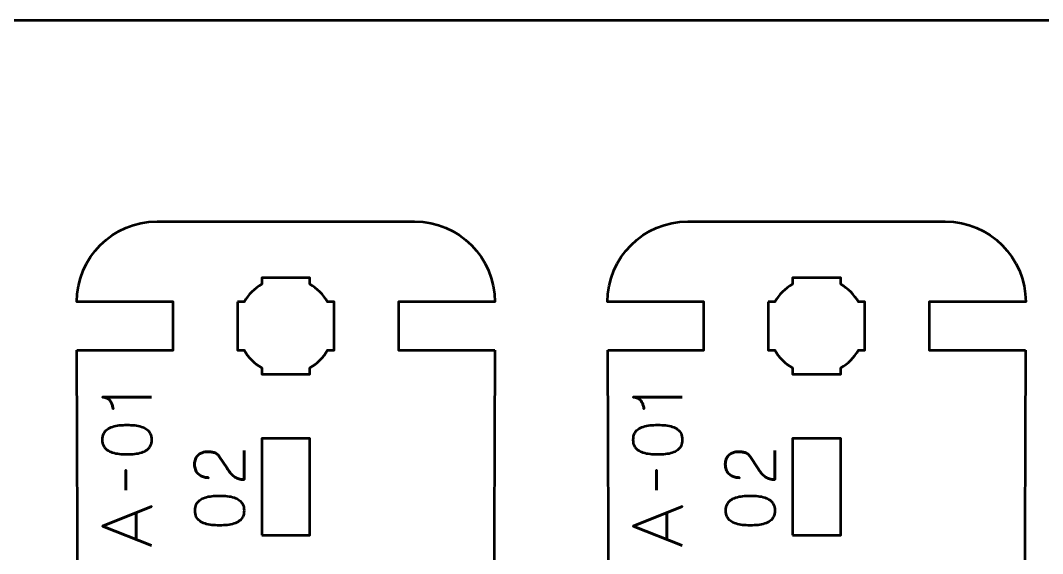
# Model space of a CAD drawing. Header units: centimetres. Extents: x -21 to 0, y -29.7 to 0.
# Drawn here: x -10.5 to -4.14, y -3.31 to 0 of the extents above; entities that cross this region are included whole.
import ezdxf

# ---------------------------------------------------------------- set-up
doc = ezdxf.new("R2010")
doc.units = ezdxf.units.CM
doc.header["$MEASUREMENT"] = 0
doc.layers.add('Layer 1', color=7, linetype='Continuous')

msp = doc.modelspace()

# ---------------------------------------------------------------- linework, layer by layer
at = {"layer": 'Layer 1', "color": 1, "lineweight": 53}
msp.add_open_spline([(-21.00003, -29.19995), (-21.00003, -29.19995), (-21.00003, -3.49992), (-21.00003, -3.49992), (-21.00003, -3.49992), (-21.00003, -3.41709), (-20.93286, -3.34992), (-20.85003, -3.34992), (-20.85003, -3.34992), (-20.7672, -3.34992), (-20.70003, -3.28275), (-20.70003, -3.19992), (-20.70003, -3.19992), (-20.70003, -3.11709), (-20.7672, -3.04992), (-20.85003, -3.04992), (-20.85003, -3.04992), (-20.93286, -3.04992), (-21.00003, -2.98275), (-21.00003, -2.89992), (-21.00003, -2.89992), (-21.00003, -2.81709), (-20.93286, -2.74992), (-20.85003, -2.74992), (-20.85003, -2.74992), (-20.7672, -2.74992), (-20.70003, -2.68275), (-20.70003, -2.59992), (-20.70003, -2.59992), (-20.70003, -2.51709), (-20.7672, -2.44992), (-20.85003, -2.44992), (-20.85003, -2.44992), (-20.93286, -2.44992), (-21.00003, -2.38275), (-21.00003, -2.29992), (-21.00003, -2.29992), (-21.00003, -2.21709), (-20.93286, -2.14992), (-20.85003, -2.14992), (-20.85003, -2.14992), (-20.7672, -2.14992), (-20.70003, -2.08275), (-20.70003, -1.99992), (-20.70003, -1.99992), (-20.70003, -1.91709), (-20.7672, -1.84992), (-20.85003, -1.84992), (-20.85003, -1.84992), (-20.93286, -1.84992), (-21.00003, -1.78275), (-21.00003, -1.69992), (-21.00003, -1.69992), (-21.00003, -1.61709), (-20.93286, -1.54992), (-20.85003, -1.54992), (-20.85003, -1.54992), (-20.7672, -1.54992), (-20.70003, -1.48275), (-20.70003, -1.39992), (-20.70003, -1.39992), (-20.70003, -1.31709), (-20.7672, -1.24992), (-20.85003, -1.24992), (-20.85003, -1.24992), (-20.93286, -1.24992), (-21.00003, -1.18275), (-21.00003, -1.09992), (-21.00003, -1.09992), (-21.00003, -1.09992), (-21.00003, -0.49992), (-21.00003, -0.49992), (-21.00003, -0.49992), (-21.00003, -0.22295), (-20.77694, 0.00004), (-20.49994, 0.00004), (-20.49994, 0.00004), (-20.49994, 0.00004), (-0.50008, 0.00004), (-0.50008, 0.00004), (-0.50008, 0.00004), (-0.22294, 0.00004), (0.00002, -0.22295), (0.00002, -0.49992), (0.00002, -0.49992), (0.00002, -0.49992), (0.00002, -29.19995), (0.00002, -29.19995), (0.00002, -29.19995), (0.00002, -29.47695), (-0.22294, -29.70004), (-0.50008, -29.70004), (-0.50008, -29.70004), (-0.50008, -29.70004), (-20.49994, -29.70004), (-20.49994, -29.70004), (-20.49994, -29.70004), (-20.77694, -29.70004), (-21.00003, -29.47695), (-21.00003, -29.19995)], degree=3, knots=[0, 0, 0, 0, 0.04, 0.04, 0.04, 0.04, 0.08, 0.08, 0.08, 0.08, 0.12, 0.12, 0.12, 0.12, 0.16, 0.16, 0.16, 0.16, 0.2, 0.2, 0.2, 0.2, 0.24, 0.24, 0.24, 0.24, 0.28, 0.28, 0.28, 0.28, 0.32, 0.32, 0.32, 0.32, 0.36, 0.36, 0.36, 0.36, 0.4, 0.4, 0.4, 0.4, 0.44, 0.44, 0.44, 0.44, 0.48, 0.48, 0.48, 0.48, 0.52, 0.52, 0.52, 0.52, 0.56, 0.56, 0.56, 0.56, 0.6, 0.6, 0.6, 0.6, 0.64, 0.64, 0.64, 0.64, 0.68, 0.68, 0.68, 0.68, 0.72, 0.72, 0.72, 0.72, 0.76, 0.76, 0.76, 0.76, 0.8, 0.8, 0.8, 0.8, 0.84, 0.84, 0.84, 0.84, 0.88, 0.88, 0.88, 0.88, 0.92, 0.92, 0.92, 0.92, 0.96, 0.96, 0.96, 0.96, 1, 1, 1, 1], dxfattribs=at)
at = {"layer": 'Layer 1', "lineweight": 53}
for points, knots in [([(-10.14883, -2.05), (-10.14883, -2.05), (-9.55, -2.05), (-9.55, -2.05), (-9.55, -2.05), (-9.55, -2.05), (-9.55, -1.75), (-9.55, -1.75), (-9.55, -1.75), (-9.55, -1.75), (-10.15, -1.75), (-10.15, -1.75), (-10.15, -1.75), (-10.15, -1.47391), (-9.92609, -1.25), (-9.65, -1.25), (-9.65, -1.25), (-9.65, -1.25), (-8.05, -1.25), (-8.05, -1.25), (-8.05, -1.25), (-7.77391, -1.25), (-7.55, -1.47391), (-7.55, -1.75), (-7.55, -1.75), (-7.55, -1.75), (-8.15, -1.75), (-8.15, -1.75), (-8.15, -1.75), (-8.15, -1.75), (-8.15, -2.05), (-8.15, -2.05), (-8.15, -2.05), (-8.15, -2.05), (-7.55094, -2.05), (-7.55094, -2.05)], [0, 0, 0, 0, 0.1111111, 0.1111111, 0.1111111, 0.1111111, 0.2222222, 0.2222222, 0.2222222, 0.2222222, 0.3333333, 0.3333333, 0.3333333, 0.3333333, 0.4444444, 0.4444444, 0.4444444, 0.4444444, 0.5555556, 0.5555556, 0.5555556, 0.5555556, 0.6666667, 0.6666667, 0.6666667, 0.6666667, 0.7777778, 0.7777778, 0.7777778, 0.7777778, 0.8888889, 0.8888889, 0.8888889, 0.8888889, 1, 1, 1, 1]), ([(-6.84883, -2.05), (-6.84883, -2.05), (-6.25, -2.05), (-6.25, -2.05), (-6.25, -2.05), (-6.25, -2.05), (-6.25, -1.75), (-6.25, -1.75), (-6.25, -1.75), (-6.25, -1.75), (-6.85, -1.75), (-6.85, -1.75), (-6.85, -1.75), (-6.85, -1.47391), (-6.62609, -1.25), (-6.35, -1.25), (-6.35, -1.25), (-6.35, -1.25), (-4.75, -1.25), (-4.75, -1.25), (-4.75, -1.25), (-4.47391, -1.25), (-4.25, -1.47391), (-4.25, -1.75), (-4.25, -1.75), (-4.25, -1.75), (-4.85, -1.75), (-4.85, -1.75), (-4.85, -1.75), (-4.85, -1.75), (-4.85, -2.05), (-4.85, -2.05), (-4.85, -2.05), (-4.85, -2.05), (-4.25094, -2.05), (-4.25094, -2.05)], [0, 0, 0, 0, 0.1111111, 0.1111111, 0.1111111, 0.1111111, 0.2222222, 0.2222222, 0.2222222, 0.2222222, 0.3333333, 0.3333333, 0.3333333, 0.3333333, 0.4444444, 0.4444444, 0.4444444, 0.4444444, 0.5555556, 0.5555556, 0.5555556, 0.5555556, 0.6666667, 0.6666667, 0.6666667, 0.6666667, 0.7777778, 0.7777778, 0.7777778, 0.7777778, 0.8888889, 0.8888889, 0.8888889, 0.8888889, 1, 1, 1, 1]), ([(-9.15, -1.75), (-9.15, -1.75), (-9.10985, -1.75), (-9.10985, -1.75), (-9.10985, -1.75), (-9.0835, -1.70447), (-9.04553, -1.6665), (-9, -1.64015), (-9, -1.64015), (-9, -1.64015), (-9, -1.6), (-9, -1.6), (-9, -1.6), (-9, -1.6), (-8.85, -1.6), (-8.85, -1.6), (-8.85, -1.6), (-8.85, -1.6), (-8.7, -1.6), (-8.7, -1.6), (-8.7, -1.6), (-8.7, -1.6), (-8.7, -1.64015), (-8.7, -1.64015), (-8.7, -1.64015), (-8.65447, -1.6665), (-8.6165, -1.70447), (-8.59015, -1.75), (-8.59015, -1.75), (-8.59015, -1.75), (-8.55, -1.75), (-8.55, -1.75), (-8.55, -1.75), (-8.55, -1.75), (-8.55, -1.9), (-8.55, -1.9), (-8.55, -1.9), (-8.55, -1.9), (-8.55, -2.05), (-8.55, -2.05), (-8.55, -2.05), (-8.55, -2.05), (-8.59015, -2.05), (-8.59015, -2.05), (-8.59015, -2.05), (-8.6165, -2.09553), (-8.65447, -2.1335), (-8.7, -2.15985), (-8.7, -2.15985), (-8.7, -2.15985), (-8.7, -2.2), (-8.7, -2.2), (-8.7, -2.2), (-8.7, -2.2), (-8.85, -2.2), (-8.85, -2.2), (-8.85, -2.2), (-8.85, -2.2), (-9, -2.2), (-9, -2.2), (-9, -2.2), (-9, -2.2), (-9, -2.15985), (-9, -2.15985), (-9, -2.15985), (-9.04553, -2.1335), (-9.0835, -2.09553), (-9.10985, -2.05), (-9.10985, -2.05), (-9.10985, -2.05), (-9.15, -2.05), (-9.15, -2.05), (-9.15, -2.05), (-9.15, -2.05), (-9.15, -1.9), (-9.15, -1.9), (-9.15, -1.9), (-9.15, -1.9), (-9.15, -1.75), (-9.15, -1.75)], [0, 0, 0, 0, 0.05, 0.05, 0.05, 0.05, 0.1, 0.1, 0.1, 0.1, 0.15, 0.15, 0.15, 0.15, 0.2, 0.2, 0.2, 0.2, 0.25, 0.25, 0.25, 0.25, 0.3, 0.3, 0.3, 0.3, 0.35, 0.35, 0.35, 0.35, 0.4, 0.4, 0.4, 0.4, 0.45, 0.45, 0.45, 0.45, 0.5, 0.5, 0.5, 0.5, 0.55, 0.55, 0.55, 0.55, 0.6, 0.6, 0.6, 0.6, 0.65, 0.65, 0.65, 0.65, 0.7, 0.7, 0.7, 0.7, 0.75, 0.75, 0.75, 0.75, 0.8, 0.8, 0.8, 0.8, 0.85, 0.85, 0.85, 0.85, 0.9, 0.9, 0.9, 0.9, 0.95, 0.95, 0.95, 0.95, 1, 1, 1, 1]), ([(-5.85, -1.75), (-5.85, -1.75), (-5.80985, -1.75), (-5.80985, -1.75), (-5.80985, -1.75), (-5.7835, -1.70447), (-5.74553, -1.6665), (-5.7, -1.64015), (-5.7, -1.64015), (-5.7, -1.64015), (-5.7, -1.6), (-5.7, -1.6), (-5.7, -1.6), (-5.7, -1.6), (-5.55, -1.6), (-5.55, -1.6), (-5.55, -1.6), (-5.55, -1.6), (-5.4, -1.6), (-5.4, -1.6), (-5.4, -1.6), (-5.4, -1.6), (-5.4, -1.64015), (-5.4, -1.64015), (-5.4, -1.64015), (-5.35447, -1.6665), (-5.3165, -1.70447), (-5.29015, -1.75), (-5.29015, -1.75), (-5.29015, -1.75), (-5.25, -1.75), (-5.25, -1.75), (-5.25, -1.75), (-5.25, -1.75), (-5.25, -1.9), (-5.25, -1.9), (-5.25, -1.9), (-5.25, -1.9), (-5.25, -2.05), (-5.25, -2.05), (-5.25, -2.05), (-5.25, -2.05), (-5.29015, -2.05), (-5.29015, -2.05), (-5.29015, -2.05), (-5.3165, -2.09553), (-5.35447, -2.1335), (-5.4, -2.15985), (-5.4, -2.15985), (-5.4, -2.15985), (-5.4, -2.2), (-5.4, -2.2), (-5.4, -2.2), (-5.4, -2.2), (-5.55, -2.2), (-5.55, -2.2), (-5.55, -2.2), (-5.55, -2.2), (-5.7, -2.2), (-5.7, -2.2), (-5.7, -2.2), (-5.7, -2.2), (-5.7, -2.15985), (-5.7, -2.15985), (-5.7, -2.15985), (-5.74553, -2.1335), (-5.7835, -2.09553), (-5.80985, -2.05), (-5.80985, -2.05), (-5.80985, -2.05), (-5.85, -2.05), (-5.85, -2.05), (-5.85, -2.05), (-5.85, -2.05), (-5.85, -1.9), (-5.85, -1.9), (-5.85, -1.9), (-5.85, -1.9), (-5.85, -1.75), (-5.85, -1.75)], [0, 0, 0, 0, 0.05, 0.05, 0.05, 0.05, 0.1, 0.1, 0.1, 0.1, 0.15, 0.15, 0.15, 0.15, 0.2, 0.2, 0.2, 0.2, 0.25, 0.25, 0.25, 0.25, 0.3, 0.3, 0.3, 0.3, 0.35, 0.35, 0.35, 0.35, 0.4, 0.4, 0.4, 0.4, 0.45, 0.45, 0.45, 0.45, 0.5, 0.5, 0.5, 0.5, 0.55, 0.55, 0.55, 0.55, 0.6, 0.6, 0.6, 0.6, 0.65, 0.65, 0.65, 0.65, 0.7, 0.7, 0.7, 0.7, 0.75, 0.75, 0.75, 0.75, 0.8, 0.8, 0.8, 0.8, 0.85, 0.85, 0.85, 0.85, 0.9, 0.9, 0.9, 0.9, 0.95, 0.95, 0.95, 0.95, 1, 1, 1, 1]), ([(-9, -3.2), (-9, -3.2), (-9, -2.6), (-9, -2.6), (-9, -2.6), (-9, -2.6), (-8.7, -2.6), (-8.7, -2.6), (-8.7, -2.6), (-8.7, -2.6), (-8.7, -3.2), (-8.7, -3.2), (-8.7, -3.2), (-8.7, -3.2), (-9, -3.2), (-9, -3.2)], [0, 0, 0, 0, 0.25, 0.25, 0.25, 0.25, 0.5, 0.5, 0.5, 0.5, 0.75, 0.75, 0.75, 0.75, 1, 1, 1, 1]), ([(-5.7, -3.2), (-5.7, -3.2), (-5.7, -2.6), (-5.7, -2.6), (-5.7, -2.6), (-5.7, -2.6), (-5.4, -2.6), (-5.4, -2.6), (-5.4, -2.6), (-5.4, -2.6), (-5.4, -3.2), (-5.4, -3.2), (-5.4, -3.2), (-5.4, -3.2), (-5.7, -3.2), (-5.7, -3.2)], [0, 0, 0, 0, 0.25, 0.25, 0.25, 0.25, 0.5, 0.5, 0.5, 0.5, 0.75, 0.75, 0.75, 0.75, 1, 1, 1, 1])]:
    msp.add_open_spline(points, degree=3, knots=knots, dxfattribs=at)
at = {"layer": 'Layer 1', "color": 3, "lineweight": 53}
for points in [[(-10.14219, -3.75), (-10.14219, -3.75), (-10.14883, -2.05), (-10.14883, -2.05)], [(-7.55094, -2.05), (-7.55094, -2.05), (-7.55625, -3.75), (-7.55625, -3.75)], [(-6.84219, -3.75), (-6.84219, -3.75), (-6.84883, -2.05), (-6.84883, -2.05)], [(-4.25094, -2.05), (-4.25094, -2.05), (-4.25625, -3.75), (-4.25625, -3.75)]]:
    msp.add_open_spline(points, degree=3, dxfattribs=at)
at = {"layer": 'Layer 1', "color": 5, "lineweight": 53}
for points, knots in [([(-9.68505, -2.34231), (-9.68505, -2.34231), (-9.99027, -2.34231), (-9.99027, -2.34231), (-9.99027, -2.34231), (-9.9799, -2.34238), (-9.97101, -2.34422), (-9.9636, -2.34775), (-9.9636, -2.34775), (-9.95612, -2.3512), (-9.94998, -2.35579), (-9.94505, -2.36143), (-9.94505, -2.36143), (-9.94011, -2.36708), (-9.93616, -2.37315), (-9.93319, -2.37964), (-9.93319, -2.37964), (-9.9303, -2.38613), (-9.92811, -2.39241), (-9.92677, -2.39848), (-9.92677, -2.39848), (-9.92536, -2.40461), (-9.92451, -2.40984), (-9.92423, -2.41428), (-9.92423, -2.41428), (-9.92451, -2.40984), (-9.92536, -2.40461), (-9.92677, -2.39848), (-9.92677, -2.39848), (-9.92811, -2.39241), (-9.9303, -2.38613), (-9.93319, -2.37964), (-9.93319, -2.37964), (-9.93616, -2.37315), (-9.94011, -2.36708), (-9.94505, -2.36143), (-9.94505, -2.36143), (-9.94998, -2.35579), (-9.95612, -2.3512), (-9.9636, -2.34775), (-9.9636, -2.34775), (-9.97101, -2.34422), (-9.9799, -2.34238), (-9.99027, -2.34231), (-9.99027, -2.34231), (-9.99027, -2.34231), (-9.68505, -2.34231), (-9.68505, -2.34231)], [0, 0, 0, 0, 0.0833333, 0.0833333, 0.0833333, 0.0833333, 0.1666667, 0.1666667, 0.1666667, 0.1666667, 0.25, 0.25, 0.25, 0.25, 0.3333333, 0.3333333, 0.3333333, 0.3333333, 0.4166667, 0.4166667, 0.4166667, 0.4166667, 0.5, 0.5, 0.5, 0.5, 0.5833333, 0.5833333, 0.5833333, 0.5833333, 0.6666667, 0.6666667, 0.6666667, 0.6666667, 0.75, 0.75, 0.75, 0.75, 0.8333333, 0.8333333, 0.8333333, 0.8333333, 0.9166667, 0.9166667, 0.9166667, 0.9166667, 1, 1, 1, 1]), ([(-6.38505, -2.34231), (-6.38505, -2.34231), (-6.69027, -2.34231), (-6.69027, -2.34231), (-6.69027, -2.34231), (-6.6799, -2.34238), (-6.67101, -2.34422), (-6.6636, -2.34775), (-6.6636, -2.34775), (-6.65612, -2.3512), (-6.64998, -2.35579), (-6.64505, -2.36143), (-6.64505, -2.36143), (-6.64011, -2.36708), (-6.63616, -2.37315), (-6.63319, -2.37964), (-6.63319, -2.37964), (-6.6303, -2.38613), (-6.62811, -2.39241), (-6.62677, -2.39848), (-6.62677, -2.39848), (-6.62536, -2.40461), (-6.62451, -2.40984), (-6.62423, -2.41428), (-6.62423, -2.41428), (-6.62451, -2.40984), (-6.62536, -2.40461), (-6.62677, -2.39848), (-6.62677, -2.39848), (-6.62811, -2.39241), (-6.6303, -2.38613), (-6.63319, -2.37964), (-6.63319, -2.37964), (-6.63616, -2.37315), (-6.64011, -2.36708), (-6.64505, -2.36143), (-6.64505, -2.36143), (-6.64998, -2.35579), (-6.65612, -2.3512), (-6.6636, -2.34775), (-6.6636, -2.34775), (-6.67101, -2.34422), (-6.6799, -2.34238), (-6.69027, -2.34231), (-6.69027, -2.34231), (-6.69027, -2.34231), (-6.38505, -2.34231), (-6.38505, -2.34231)], [0, 0, 0, 0, 0.0833333, 0.0833333, 0.0833333, 0.0833333, 0.1666667, 0.1666667, 0.1666667, 0.1666667, 0.25, 0.25, 0.25, 0.25, 0.3333333, 0.3333333, 0.3333333, 0.3333333, 0.4166667, 0.4166667, 0.4166667, 0.4166667, 0.5, 0.5, 0.5, 0.5, 0.5833333, 0.5833333, 0.5833333, 0.5833333, 0.6666667, 0.6666667, 0.6666667, 0.6666667, 0.75, 0.75, 0.75, 0.75, 0.8333333, 0.8333333, 0.8333333, 0.8333333, 0.9166667, 0.9166667, 0.9166667, 0.9166667, 1, 1, 1, 1]), ([(-9.68505, -2.60689), (-9.68512, -2.59208), (-9.68773, -2.57931), (-9.69281, -2.56865), (-9.69281, -2.56865), (-9.69789, -2.55807), (-9.70516, -2.54925), (-9.7144, -2.5422), (-9.7144, -2.5422), (-9.72371, -2.53521), (-9.73472, -2.52971), (-9.74742, -2.52562), (-9.74742, -2.52562), (-9.76012, -2.52159), (-9.77402, -2.5187), (-9.78926, -2.51708), (-9.78926, -2.51708), (-9.8045, -2.51538), (-9.82052, -2.51454), (-9.83745, -2.51461), (-9.83745, -2.51461), (-9.85431, -2.51454), (-9.87033, -2.51538), (-9.8855, -2.51708), (-9.8855, -2.51708), (-9.90067, -2.5187), (-9.91464, -2.52159), (-9.92734, -2.52562), (-9.92734, -2.52562), (-9.93997, -2.52971), (-9.95097, -2.53521), (-9.96036, -2.5422), (-9.96036, -2.5422), (-9.96967, -2.54925), (-9.97694, -2.55807), (-9.98202, -2.56865), (-9.98202, -2.56865), (-9.98717, -2.57931), (-9.98978, -2.59208), (-9.98985, -2.60689), (-9.98985, -2.60689), (-9.98978, -2.62171), (-9.98717, -2.63448), (-9.98202, -2.64514), (-9.98202, -2.64514), (-9.97694, -2.65572), (-9.96967, -2.66454), (-9.96036, -2.67159), (-9.96036, -2.67159), (-9.95097, -2.67858), (-9.93997, -2.68408), (-9.92734, -2.68817), (-9.92734, -2.68817), (-9.91464, -2.6922), (-9.90067, -2.69509), (-9.8855, -2.69671), (-9.8855, -2.69671), (-9.87033, -2.6984), (-9.85431, -2.69925), (-9.83745, -2.69918), (-9.83745, -2.69918), (-9.82052, -2.69925), (-9.8045, -2.6984), (-9.78926, -2.69671), (-9.78926, -2.69671), (-9.77402, -2.69509), (-9.76012, -2.6922), (-9.74742, -2.68817), (-9.74742, -2.68817), (-9.73472, -2.68408), (-9.72371, -2.67858), (-9.7144, -2.67159), (-9.7144, -2.67159), (-9.70516, -2.66454), (-9.69789, -2.65572), (-9.69281, -2.64514), (-9.69281, -2.64514), (-9.68773, -2.63448), (-9.68512, -2.62171), (-9.68505, -2.60689)], [0, 0, 0, 0, 0.05, 0.05, 0.05, 0.05, 0.1, 0.1, 0.1, 0.1, 0.15, 0.15, 0.15, 0.15, 0.2, 0.2, 0.2, 0.2, 0.25, 0.25, 0.25, 0.25, 0.3, 0.3, 0.3, 0.3, 0.35, 0.35, 0.35, 0.35, 0.4, 0.4, 0.4, 0.4, 0.45, 0.45, 0.45, 0.45, 0.5, 0.5, 0.5, 0.5, 0.55, 0.55, 0.55, 0.55, 0.6, 0.6, 0.6, 0.6, 0.65, 0.65, 0.65, 0.65, 0.7, 0.7, 0.7, 0.7, 0.75, 0.75, 0.75, 0.75, 0.8, 0.8, 0.8, 0.8, 0.85, 0.85, 0.85, 0.85, 0.9, 0.9, 0.9, 0.9, 0.95, 0.95, 0.95, 0.95, 1, 1, 1, 1]), ([(-9.68505, -2.60689), (-9.68512, -2.59208), (-9.68773, -2.57931), (-9.69281, -2.56865), (-9.69281, -2.56865), (-9.69789, -2.55807), (-9.70516, -2.54925), (-9.7144, -2.5422), (-9.7144, -2.5422), (-9.72371, -2.53521), (-9.73472, -2.52971), (-9.74742, -2.52562), (-9.74742, -2.52562), (-9.76012, -2.52159), (-9.77402, -2.5187), (-9.78926, -2.51708), (-9.78926, -2.51708), (-9.8045, -2.51538), (-9.82052, -2.51454), (-9.83745, -2.51461), (-9.83745, -2.51461), (-9.85431, -2.51454), (-9.87033, -2.51538), (-9.8855, -2.51708), (-9.8855, -2.51708), (-9.90067, -2.5187), (-9.91464, -2.52159), (-9.92734, -2.52562), (-9.92734, -2.52562), (-9.93997, -2.52971), (-9.95097, -2.53521), (-9.96036, -2.5422), (-9.96036, -2.5422), (-9.96967, -2.54925), (-9.97694, -2.55807), (-9.98202, -2.56865), (-9.98202, -2.56865), (-9.98717, -2.57931), (-9.98978, -2.59208), (-9.98985, -2.60689), (-9.98985, -2.60689), (-9.98978, -2.62171), (-9.98717, -2.63448), (-9.98202, -2.64514), (-9.98202, -2.64514), (-9.97694, -2.65572), (-9.96967, -2.66454), (-9.96036, -2.67159), (-9.96036, -2.67159), (-9.95097, -2.67858), (-9.93997, -2.68408), (-9.92734, -2.68817), (-9.92734, -2.68817), (-9.91464, -2.6922), (-9.90067, -2.69509), (-9.8855, -2.69671), (-9.8855, -2.69671), (-9.87033, -2.6984), (-9.85431, -2.69925), (-9.83745, -2.69918), (-9.83745, -2.69918), (-9.82052, -2.69925), (-9.8045, -2.6984), (-9.78926, -2.69671), (-9.78926, -2.69671), (-9.77402, -2.69509), (-9.76012, -2.6922), (-9.74742, -2.68817), (-9.74742, -2.68817), (-9.73472, -2.68408), (-9.72371, -2.67858), (-9.7144, -2.67159), (-9.7144, -2.67159), (-9.70516, -2.66454), (-9.69789, -2.65572), (-9.69281, -2.64514), (-9.69281, -2.64514), (-9.68773, -2.63448), (-9.68512, -2.62171), (-9.68505, -2.60689)], [0, 0, 0, 0, 0.05, 0.05, 0.05, 0.05, 0.1, 0.1, 0.1, 0.1, 0.15, 0.15, 0.15, 0.15, 0.2, 0.2, 0.2, 0.2, 0.25, 0.25, 0.25, 0.25, 0.3, 0.3, 0.3, 0.3, 0.35, 0.35, 0.35, 0.35, 0.4, 0.4, 0.4, 0.4, 0.45, 0.45, 0.45, 0.45, 0.5, 0.5, 0.5, 0.5, 0.55, 0.55, 0.55, 0.55, 0.6, 0.6, 0.6, 0.6, 0.65, 0.65, 0.65, 0.65, 0.7, 0.7, 0.7, 0.7, 0.75, 0.75, 0.75, 0.75, 0.8, 0.8, 0.8, 0.8, 0.85, 0.85, 0.85, 0.85, 0.9, 0.9, 0.9, 0.9, 0.95, 0.95, 0.95, 0.95, 1, 1, 1, 1]), ([(-6.38505, -2.60689), (-6.38512, -2.59208), (-6.38773, -2.57931), (-6.39281, -2.56865), (-6.39281, -2.56865), (-6.39789, -2.55807), (-6.40516, -2.54925), (-6.4144, -2.5422), (-6.4144, -2.5422), (-6.42371, -2.53521), (-6.43472, -2.52971), (-6.44742, -2.52562), (-6.44742, -2.52562), (-6.46012, -2.52159), (-6.47402, -2.5187), (-6.48926, -2.51708), (-6.48926, -2.51708), (-6.5045, -2.51538), (-6.52052, -2.51454), (-6.53745, -2.51461), (-6.53745, -2.51461), (-6.55431, -2.51454), (-6.57033, -2.51538), (-6.5855, -2.51708), (-6.5855, -2.51708), (-6.60067, -2.5187), (-6.61464, -2.52159), (-6.62734, -2.52562), (-6.62734, -2.52562), (-6.63997, -2.52971), (-6.65097, -2.53521), (-6.66036, -2.5422), (-6.66036, -2.5422), (-6.66967, -2.54925), (-6.67694, -2.55807), (-6.68202, -2.56865), (-6.68202, -2.56865), (-6.68717, -2.57931), (-6.68978, -2.59208), (-6.68985, -2.60689), (-6.68985, -2.60689), (-6.68978, -2.62171), (-6.68717, -2.63448), (-6.68202, -2.64514), (-6.68202, -2.64514), (-6.67694, -2.65572), (-6.66967, -2.66454), (-6.66036, -2.67159), (-6.66036, -2.67159), (-6.65097, -2.67858), (-6.63997, -2.68408), (-6.62734, -2.68817), (-6.62734, -2.68817), (-6.61464, -2.6922), (-6.60067, -2.69509), (-6.5855, -2.69671), (-6.5855, -2.69671), (-6.57033, -2.6984), (-6.55431, -2.69925), (-6.53745, -2.69918), (-6.53745, -2.69918), (-6.52052, -2.69925), (-6.5045, -2.6984), (-6.48926, -2.69671), (-6.48926, -2.69671), (-6.47402, -2.69509), (-6.46012, -2.6922), (-6.44742, -2.68817), (-6.44742, -2.68817), (-6.43472, -2.68408), (-6.42371, -2.67858), (-6.4144, -2.67159), (-6.4144, -2.67159), (-6.40516, -2.66454), (-6.39789, -2.65572), (-6.39281, -2.64514), (-6.39281, -2.64514), (-6.38773, -2.63448), (-6.38512, -2.62171), (-6.38505, -2.60689)], [0, 0, 0, 0, 0.05, 0.05, 0.05, 0.05, 0.1, 0.1, 0.1, 0.1, 0.15, 0.15, 0.15, 0.15, 0.2, 0.2, 0.2, 0.2, 0.25, 0.25, 0.25, 0.25, 0.3, 0.3, 0.3, 0.3, 0.35, 0.35, 0.35, 0.35, 0.4, 0.4, 0.4, 0.4, 0.45, 0.45, 0.45, 0.45, 0.5, 0.5, 0.5, 0.5, 0.55, 0.55, 0.55, 0.55, 0.6, 0.6, 0.6, 0.6, 0.65, 0.65, 0.65, 0.65, 0.7, 0.7, 0.7, 0.7, 0.75, 0.75, 0.75, 0.75, 0.8, 0.8, 0.8, 0.8, 0.85, 0.85, 0.85, 0.85, 0.9, 0.9, 0.9, 0.9, 0.95, 0.95, 0.95, 0.95, 1, 1, 1, 1]), ([(-6.38505, -2.60689), (-6.38512, -2.59208), (-6.38773, -2.57931), (-6.39281, -2.56865), (-6.39281, -2.56865), (-6.39789, -2.55807), (-6.40516, -2.54925), (-6.4144, -2.5422), (-6.4144, -2.5422), (-6.42371, -2.53521), (-6.43472, -2.52971), (-6.44742, -2.52562), (-6.44742, -2.52562), (-6.46012, -2.52159), (-6.47402, -2.5187), (-6.48926, -2.51708), (-6.48926, -2.51708), (-6.5045, -2.51538), (-6.52052, -2.51454), (-6.53745, -2.51461), (-6.53745, -2.51461), (-6.55431, -2.51454), (-6.57033, -2.51538), (-6.5855, -2.51708), (-6.5855, -2.51708), (-6.60067, -2.5187), (-6.61464, -2.52159), (-6.62734, -2.52562), (-6.62734, -2.52562), (-6.63997, -2.52971), (-6.65097, -2.53521), (-6.66036, -2.5422), (-6.66036, -2.5422), (-6.66967, -2.54925), (-6.67694, -2.55807), (-6.68202, -2.56865), (-6.68202, -2.56865), (-6.68717, -2.57931), (-6.68978, -2.59208), (-6.68985, -2.60689), (-6.68985, -2.60689), (-6.68978, -2.62171), (-6.68717, -2.63448), (-6.68202, -2.64514), (-6.68202, -2.64514), (-6.67694, -2.65572), (-6.66967, -2.66454), (-6.66036, -2.67159), (-6.66036, -2.67159), (-6.65097, -2.67858), (-6.63997, -2.68408), (-6.62734, -2.68817), (-6.62734, -2.68817), (-6.61464, -2.6922), (-6.60067, -2.69509), (-6.5855, -2.69671), (-6.5855, -2.69671), (-6.57033, -2.6984), (-6.55431, -2.69925), (-6.53745, -2.69918), (-6.53745, -2.69918), (-6.52052, -2.69925), (-6.5045, -2.6984), (-6.48926, -2.69671), (-6.48926, -2.69671), (-6.47402, -2.69509), (-6.46012, -2.6922), (-6.44742, -2.68817), (-6.44742, -2.68817), (-6.43472, -2.68408), (-6.42371, -2.67858), (-6.4144, -2.67159), (-6.4144, -2.67159), (-6.40516, -2.66454), (-6.39789, -2.65572), (-6.39281, -2.64514), (-6.39281, -2.64514), (-6.38773, -2.63448), (-6.38512, -2.62171), (-6.38505, -2.60689)], [0, 0, 0, 0, 0.05, 0.05, 0.05, 0.05, 0.1, 0.1, 0.1, 0.1, 0.15, 0.15, 0.15, 0.15, 0.2, 0.2, 0.2, 0.2, 0.25, 0.25, 0.25, 0.25, 0.3, 0.3, 0.3, 0.3, 0.35, 0.35, 0.35, 0.35, 0.4, 0.4, 0.4, 0.4, 0.45, 0.45, 0.45, 0.45, 0.5, 0.5, 0.5, 0.5, 0.55, 0.55, 0.55, 0.55, 0.6, 0.6, 0.6, 0.6, 0.65, 0.65, 0.65, 0.65, 0.7, 0.7, 0.7, 0.7, 0.75, 0.75, 0.75, 0.75, 0.8, 0.8, 0.8, 0.8, 0.85, 0.85, 0.85, 0.85, 0.9, 0.9, 0.9, 0.9, 0.95, 0.95, 0.95, 0.95, 1, 1, 1, 1]), ([(-9.10974, -2.67272), (-9.10974, -2.67272), (-9.10974, -2.85433), (-9.10974, -2.85433), (-9.10974, -2.85433), (-9.12202, -2.85398), (-9.13288, -2.85243), (-9.1422, -2.84981), (-9.1422, -2.84981), (-9.15151, -2.84713), (-9.15969, -2.84354), (-9.16675, -2.83909), (-9.16675, -2.83909), (-9.1738, -2.83457), (-9.18008, -2.82942), (-9.18559, -2.82357), (-9.18559, -2.82357), (-9.19116, -2.81771), (-9.19624, -2.81143), (-9.20104, -2.80466), (-9.20104, -2.80466), (-9.20577, -2.79789), (-9.21049, -2.7909), (-9.21515, -2.78363), (-9.21515, -2.78363), (-9.21515, -2.78363), (-9.26341, -2.71124), (-9.26341, -2.71124), (-9.26341, -2.71124), (-9.26863, -2.70384), (-9.27427, -2.69805), (-9.28048, -2.69396), (-9.28048, -2.69396), (-9.28662, -2.6898), (-9.29311, -2.6869), (-9.29989, -2.68514), (-9.29989, -2.68514), (-9.30673, -2.68345), (-9.31364, -2.68239), (-9.32077, -2.68204), (-9.32077, -2.68204), (-9.3279, -2.68168), (-9.33502, -2.68154), (-9.34215, -2.68161), (-9.34215, -2.68161), (-9.348, -2.68161), (-9.35428, -2.68239), (-9.36106, -2.68394), (-9.36106, -2.68394), (-9.36776, -2.68556), (-9.37446, -2.6881), (-9.38109, -2.6917), (-9.38109, -2.6917), (-9.38773, -2.6953), (-9.39379, -2.7001), (-9.3993, -2.70609), (-9.3993, -2.70609), (-9.40473, -2.71209), (-9.4091, -2.7195), (-9.41242, -2.72832), (-9.41242, -2.72832), (-9.41574, -2.73714), (-9.41743, -2.74751), (-9.4175, -2.7595), (-9.4175, -2.7595), (-9.41743, -2.77157), (-9.41574, -2.78222), (-9.41249, -2.7914), (-9.41249, -2.7914), (-9.40925, -2.80057), (-9.40473, -2.8084), (-9.39902, -2.81489), (-9.39902, -2.81489), (-9.3933, -2.82138), (-9.38667, -2.8266), (-9.37926, -2.83069), (-9.37926, -2.83069), (-9.37185, -2.83479), (-9.36395, -2.83775), (-9.35562, -2.83965), (-9.35562, -2.83965), (-9.3473, -2.84156), (-9.33883, -2.84248), (-9.33029, -2.84248), (-9.33029, -2.84248), (-9.33883, -2.84248), (-9.3473, -2.84156), (-9.35562, -2.83965), (-9.35562, -2.83965), (-9.36395, -2.83775), (-9.37185, -2.83479), (-9.37926, -2.83069), (-9.37926, -2.83069), (-9.38667, -2.8266), (-9.3933, -2.82138), (-9.39902, -2.81489), (-9.39902, -2.81489), (-9.40473, -2.8084), (-9.40925, -2.80057), (-9.41249, -2.7914), (-9.41249, -2.7914), (-9.41574, -2.78222), (-9.41743, -2.77157), (-9.4175, -2.7595), (-9.4175, -2.7595), (-9.41743, -2.74751), (-9.41574, -2.73714), (-9.41242, -2.72832), (-9.41242, -2.72832), (-9.4091, -2.7195), (-9.40473, -2.71209), (-9.3993, -2.70609), (-9.3993, -2.70609), (-9.39379, -2.7001), (-9.38773, -2.6953), (-9.38109, -2.6917), (-9.38109, -2.6917), (-9.37446, -2.6881), (-9.36776, -2.68556), (-9.36106, -2.68394), (-9.36106, -2.68394), (-9.35428, -2.68239), (-9.348, -2.68161), (-9.34215, -2.68161), (-9.34215, -2.68161), (-9.33502, -2.68154), (-9.3279, -2.68168), (-9.32077, -2.68204), (-9.32077, -2.68204), (-9.31364, -2.68239), (-9.30673, -2.68345), (-9.29989, -2.68514), (-9.29989, -2.68514), (-9.29311, -2.6869), (-9.28662, -2.6898), (-9.28048, -2.69396), (-9.28048, -2.69396), (-9.27427, -2.69805), (-9.26863, -2.70384), (-9.26341, -2.71124), (-9.26341, -2.71124), (-9.26341, -2.71124), (-9.21515, -2.78363), (-9.21515, -2.78363), (-9.21515, -2.78363), (-9.21049, -2.7909), (-9.20577, -2.79789), (-9.20104, -2.80466), (-9.20104, -2.80466), (-9.19624, -2.81143), (-9.19116, -2.81771), (-9.18559, -2.82357), (-9.18559, -2.82357), (-9.18008, -2.82942), (-9.1738, -2.83457), (-9.16675, -2.83909), (-9.16675, -2.83909), (-9.15969, -2.84354), (-9.15151, -2.84713), (-9.1422, -2.84981), (-9.1422, -2.84981), (-9.13288, -2.85243), (-9.12202, -2.85398), (-9.10974, -2.85433), (-9.10974, -2.85433), (-9.10974, -2.85433), (-9.10974, -2.67272), (-9.10974, -2.67272)], [0, 0, 0, 0, 0.0238095, 0.0238095, 0.0238095, 0.0238095, 0.047619, 0.047619, 0.047619, 0.047619, 0.0714286, 0.0714286, 0.0714286, 0.0714286, 0.0952381, 0.0952381, 0.0952381, 0.0952381, 0.1190476, 0.1190476, 0.1190476, 0.1190476, 0.1428571, 0.1428571, 0.1428571, 0.1428571, 0.1666667, 0.1666667, 0.1666667, 0.1666667, 0.1904762, 0.1904762, 0.1904762, 0.1904762, 0.2142857, 0.2142857, 0.2142857, 0.2142857, 0.2380952, 0.2380952, 0.2380952, 0.2380952, 0.2619048, 0.2619048, 0.2619048, 0.2619048, 0.2857143, 0.2857143, 0.2857143, 0.2857143, 0.3095238, 0.3095238, 0.3095238, 0.3095238, 0.3333333, 0.3333333, 0.3333333, 0.3333333, 0.3571429, 0.3571429, 0.3571429, 0.3571429, 0.3809524, 0.3809524, 0.3809524, 0.3809524, 0.4047619, 0.4047619, 0.4047619, 0.4047619, 0.4285714, 0.4285714, 0.4285714, 0.4285714, 0.452381, 0.452381, 0.452381, 0.452381, 0.4761905, 0.4761905, 0.4761905, 0.4761905, 0.5, 0.5, 0.5, 0.5, 0.5238095, 0.5238095, 0.5238095, 0.5238095, 0.547619, 0.547619, 0.547619, 0.547619, 0.5714286, 0.5714286, 0.5714286, 0.5714286, 0.5952381, 0.5952381, 0.5952381, 0.5952381, 0.6190476, 0.6190476, 0.6190476, 0.6190476, 0.6428571, 0.6428571, 0.6428571, 0.6428571, 0.6666667, 0.6666667, 0.6666667, 0.6666667, 0.6904762, 0.6904762, 0.6904762, 0.6904762, 0.7142857, 0.7142857, 0.7142857, 0.7142857, 0.7380952, 0.7380952, 0.7380952, 0.7380952, 0.7619048, 0.7619048, 0.7619048, 0.7619048, 0.7857143, 0.7857143, 0.7857143, 0.7857143, 0.8095238, 0.8095238, 0.8095238, 0.8095238, 0.8333333, 0.8333333, 0.8333333, 0.8333333, 0.8571429, 0.8571429, 0.8571429, 0.8571429, 0.8809524, 0.8809524, 0.8809524, 0.8809524, 0.9047619, 0.9047619, 0.9047619, 0.9047619, 0.9285714, 0.9285714, 0.9285714, 0.9285714, 0.952381, 0.952381, 0.952381, 0.952381, 0.9761905, 0.9761905, 0.9761905, 0.9761905, 1, 1, 1, 1]), ([(-5.80974, -2.67272), (-5.80974, -2.67272), (-5.80974, -2.85433), (-5.80974, -2.85433), (-5.80974, -2.85433), (-5.82202, -2.85398), (-5.83288, -2.85243), (-5.8422, -2.84981), (-5.8422, -2.84981), (-5.85151, -2.84713), (-5.85969, -2.84354), (-5.86675, -2.83909), (-5.86675, -2.83909), (-5.8738, -2.83457), (-5.88008, -2.82942), (-5.88559, -2.82357), (-5.88559, -2.82357), (-5.89116, -2.81771), (-5.89624, -2.81143), (-5.90104, -2.80466), (-5.90104, -2.80466), (-5.90577, -2.79789), (-5.91049, -2.7909), (-5.91515, -2.78363), (-5.91515, -2.78363), (-5.91515, -2.78363), (-5.96341, -2.71124), (-5.96341, -2.71124), (-5.96341, -2.71124), (-5.96863, -2.70384), (-5.97427, -2.69805), (-5.98048, -2.69396), (-5.98048, -2.69396), (-5.98662, -2.6898), (-5.99311, -2.6869), (-5.99989, -2.68514), (-5.99989, -2.68514), (-6.00673, -2.68345), (-6.01364, -2.68239), (-6.02077, -2.68204), (-6.02077, -2.68204), (-6.0279, -2.68168), (-6.03502, -2.68154), (-6.04215, -2.68161), (-6.04215, -2.68161), (-6.048, -2.68161), (-6.05428, -2.68239), (-6.06106, -2.68394), (-6.06106, -2.68394), (-6.06776, -2.68556), (-6.07446, -2.6881), (-6.08109, -2.6917), (-6.08109, -2.6917), (-6.08773, -2.6953), (-6.09379, -2.7001), (-6.0993, -2.70609), (-6.0993, -2.70609), (-6.10473, -2.71209), (-6.1091, -2.7195), (-6.11242, -2.72832), (-6.11242, -2.72832), (-6.11574, -2.73714), (-6.11743, -2.74751), (-6.1175, -2.7595), (-6.1175, -2.7595), (-6.11743, -2.77157), (-6.11574, -2.78222), (-6.11249, -2.7914), (-6.11249, -2.7914), (-6.10925, -2.80057), (-6.10473, -2.8084), (-6.09902, -2.81489), (-6.09902, -2.81489), (-6.0933, -2.82138), (-6.08667, -2.8266), (-6.07926, -2.83069), (-6.07926, -2.83069), (-6.07185, -2.83479), (-6.06395, -2.83775), (-6.05562, -2.83965), (-6.05562, -2.83965), (-6.0473, -2.84156), (-6.03883, -2.84248), (-6.03029, -2.84248), (-6.03029, -2.84248), (-6.03883, -2.84248), (-6.0473, -2.84156), (-6.05562, -2.83965), (-6.05562, -2.83965), (-6.06395, -2.83775), (-6.07185, -2.83479), (-6.07926, -2.83069), (-6.07926, -2.83069), (-6.08667, -2.8266), (-6.0933, -2.82138), (-6.09902, -2.81489), (-6.09902, -2.81489), (-6.10473, -2.8084), (-6.10925, -2.80057), (-6.11249, -2.7914), (-6.11249, -2.7914), (-6.11574, -2.78222), (-6.11743, -2.77157), (-6.1175, -2.7595), (-6.1175, -2.7595), (-6.11743, -2.74751), (-6.11574, -2.73714), (-6.11242, -2.72832), (-6.11242, -2.72832), (-6.1091, -2.7195), (-6.10473, -2.71209), (-6.0993, -2.70609), (-6.0993, -2.70609), (-6.09379, -2.7001), (-6.08773, -2.6953), (-6.08109, -2.6917), (-6.08109, -2.6917), (-6.07446, -2.6881), (-6.06776, -2.68556), (-6.06106, -2.68394), (-6.06106, -2.68394), (-6.05428, -2.68239), (-6.048, -2.68161), (-6.04215, -2.68161), (-6.04215, -2.68161), (-6.03502, -2.68154), (-6.0279, -2.68168), (-6.02077, -2.68204), (-6.02077, -2.68204), (-6.01364, -2.68239), (-6.00673, -2.68345), (-5.99989, -2.68514), (-5.99989, -2.68514), (-5.99311, -2.6869), (-5.98662, -2.6898), (-5.98048, -2.69396), (-5.98048, -2.69396), (-5.97427, -2.69805), (-5.96863, -2.70384), (-5.96341, -2.71124), (-5.96341, -2.71124), (-5.96341, -2.71124), (-5.91515, -2.78363), (-5.91515, -2.78363), (-5.91515, -2.78363), (-5.91049, -2.7909), (-5.90577, -2.79789), (-5.90104, -2.80466), (-5.90104, -2.80466), (-5.89624, -2.81143), (-5.89116, -2.81771), (-5.88559, -2.82357), (-5.88559, -2.82357), (-5.88008, -2.82942), (-5.8738, -2.83457), (-5.86675, -2.83909), (-5.86675, -2.83909), (-5.85969, -2.84354), (-5.85151, -2.84713), (-5.8422, -2.84981), (-5.8422, -2.84981), (-5.83288, -2.85243), (-5.82202, -2.85398), (-5.80974, -2.85433), (-5.80974, -2.85433), (-5.80974, -2.85433), (-5.80974, -2.67272), (-5.80974, -2.67272)], [0, 0, 0, 0, 0.0238095, 0.0238095, 0.0238095, 0.0238095, 0.047619, 0.047619, 0.047619, 0.047619, 0.0714286, 0.0714286, 0.0714286, 0.0714286, 0.0952381, 0.0952381, 0.0952381, 0.0952381, 0.1190476, 0.1190476, 0.1190476, 0.1190476, 0.1428571, 0.1428571, 0.1428571, 0.1428571, 0.1666667, 0.1666667, 0.1666667, 0.1666667, 0.1904762, 0.1904762, 0.1904762, 0.1904762, 0.2142857, 0.2142857, 0.2142857, 0.2142857, 0.2380952, 0.2380952, 0.2380952, 0.2380952, 0.2619048, 0.2619048, 0.2619048, 0.2619048, 0.2857143, 0.2857143, 0.2857143, 0.2857143, 0.3095238, 0.3095238, 0.3095238, 0.3095238, 0.3333333, 0.3333333, 0.3333333, 0.3333333, 0.3571429, 0.3571429, 0.3571429, 0.3571429, 0.3809524, 0.3809524, 0.3809524, 0.3809524, 0.4047619, 0.4047619, 0.4047619, 0.4047619, 0.4285714, 0.4285714, 0.4285714, 0.4285714, 0.452381, 0.452381, 0.452381, 0.452381, 0.4761905, 0.4761905, 0.4761905, 0.4761905, 0.5, 0.5, 0.5, 0.5, 0.5238095, 0.5238095, 0.5238095, 0.5238095, 0.547619, 0.547619, 0.547619, 0.547619, 0.5714286, 0.5714286, 0.5714286, 0.5714286, 0.5952381, 0.5952381, 0.5952381, 0.5952381, 0.6190476, 0.6190476, 0.6190476, 0.6190476, 0.6428571, 0.6428571, 0.6428571, 0.6428571, 0.6666667, 0.6666667, 0.6666667, 0.6666667, 0.6904762, 0.6904762, 0.6904762, 0.6904762, 0.7142857, 0.7142857, 0.7142857, 0.7142857, 0.7380952, 0.7380952, 0.7380952, 0.7380952, 0.7619048, 0.7619048, 0.7619048, 0.7619048, 0.7857143, 0.7857143, 0.7857143, 0.7857143, 0.8095238, 0.8095238, 0.8095238, 0.8095238, 0.8333333, 0.8333333, 0.8333333, 0.8333333, 0.8571429, 0.8571429, 0.8571429, 0.8571429, 0.8809524, 0.8809524, 0.8809524, 0.8809524, 0.9047619, 0.9047619, 0.9047619, 0.9047619, 0.9285714, 0.9285714, 0.9285714, 0.9285714, 0.952381, 0.952381, 0.952381, 0.952381, 0.9761905, 0.9761905, 0.9761905, 0.9761905, 1, 1, 1, 1]), ([(-9.84465, -2.91931), (-9.84465, -2.91931), (-9.84465, -2.79612), (-9.84465, -2.79612), (-9.84465, -2.79612), (-9.84465, -2.79612), (-9.84465, -2.91931), (-9.84465, -2.91931)], [0, 0, 0, 0, 0.5, 0.5, 0.5, 0.5, 1, 1, 1, 1]), ([(-6.54465, -2.91931), (-6.54465, -2.91931), (-6.54465, -2.79612), (-6.54465, -2.79612), (-6.54465, -2.79612), (-6.54465, -2.79612), (-6.54465, -2.91931), (-6.54465, -2.91931)], [0, 0, 0, 0, 0.5, 0.5, 0.5, 0.5, 1, 1, 1, 1]), ([(-9.10974, -3.04694), (-9.10981, -3.03213), (-9.11242, -3.01936), (-9.1175, -3.0087), (-9.1175, -3.0087), (-9.12258, -2.99812), (-9.12985, -2.9893), (-9.13909, -2.98225), (-9.13909, -2.98225), (-9.1484, -2.97526), (-9.15941, -2.96976), (-9.17211, -2.96567), (-9.17211, -2.96567), (-9.18481, -2.96164), (-9.19871, -2.95875), (-9.21395, -2.95713), (-9.21395, -2.95713), (-9.22919, -2.95543), (-9.24521, -2.95459), (-9.26214, -2.95466), (-9.26214, -2.95466), (-9.279, -2.95459), (-9.29502, -2.95543), (-9.31019, -2.95713), (-9.31019, -2.95713), (-9.32536, -2.95875), (-9.33933, -2.96164), (-9.35203, -2.96567), (-9.35203, -2.96567), (-9.36466, -2.96976), (-9.37566, -2.97526), (-9.38505, -2.98225), (-9.38505, -2.98225), (-9.39436, -2.9893), (-9.40163, -2.99812), (-9.40671, -3.0087), (-9.40671, -3.0087), (-9.41186, -3.01936), (-9.41447, -3.03213), (-9.41454, -3.04694), (-9.41454, -3.04694), (-9.41447, -3.06176), (-9.41186, -3.07453), (-9.40671, -3.08519), (-9.40671, -3.08519), (-9.40163, -3.09577), (-9.39436, -3.10459), (-9.38505, -3.11164), (-9.38505, -3.11164), (-9.37566, -3.11863), (-9.36466, -3.12413), (-9.35203, -3.12822), (-9.35203, -3.12822), (-9.33933, -3.13225), (-9.32536, -3.13514), (-9.31019, -3.13676), (-9.31019, -3.13676), (-9.29502, -3.13845), (-9.279, -3.1393), (-9.26214, -3.13923), (-9.26214, -3.13923), (-9.24521, -3.1393), (-9.22919, -3.13845), (-9.21395, -3.13676), (-9.21395, -3.13676), (-9.19871, -3.13514), (-9.18481, -3.13225), (-9.17211, -3.12822), (-9.17211, -3.12822), (-9.15941, -3.12413), (-9.1484, -3.11863), (-9.13909, -3.11164), (-9.13909, -3.11164), (-9.12985, -3.10459), (-9.12258, -3.09577), (-9.1175, -3.08519), (-9.1175, -3.08519), (-9.11242, -3.07453), (-9.10981, -3.06176), (-9.10974, -3.04694)], [0, 0, 0, 0, 0.05, 0.05, 0.05, 0.05, 0.1, 0.1, 0.1, 0.1, 0.15, 0.15, 0.15, 0.15, 0.2, 0.2, 0.2, 0.2, 0.25, 0.25, 0.25, 0.25, 0.3, 0.3, 0.3, 0.3, 0.35, 0.35, 0.35, 0.35, 0.4, 0.4, 0.4, 0.4, 0.45, 0.45, 0.45, 0.45, 0.5, 0.5, 0.5, 0.5, 0.55, 0.55, 0.55, 0.55, 0.6, 0.6, 0.6, 0.6, 0.65, 0.65, 0.65, 0.65, 0.7, 0.7, 0.7, 0.7, 0.75, 0.75, 0.75, 0.75, 0.8, 0.8, 0.8, 0.8, 0.85, 0.85, 0.85, 0.85, 0.9, 0.9, 0.9, 0.9, 0.95, 0.95, 0.95, 0.95, 1, 1, 1, 1]), ([(-9.10974, -3.04694), (-9.10981, -3.03213), (-9.11242, -3.01936), (-9.1175, -3.0087), (-9.1175, -3.0087), (-9.12258, -2.99812), (-9.12985, -2.9893), (-9.13909, -2.98225), (-9.13909, -2.98225), (-9.1484, -2.97526), (-9.15941, -2.96976), (-9.17211, -2.96567), (-9.17211, -2.96567), (-9.18481, -2.96164), (-9.19871, -2.95875), (-9.21395, -2.95713), (-9.21395, -2.95713), (-9.22919, -2.95543), (-9.24521, -2.95459), (-9.26214, -2.95466), (-9.26214, -2.95466), (-9.279, -2.95459), (-9.29502, -2.95543), (-9.31019, -2.95713), (-9.31019, -2.95713), (-9.32536, -2.95875), (-9.33933, -2.96164), (-9.35203, -2.96567), (-9.35203, -2.96567), (-9.36466, -2.96976), (-9.37566, -2.97526), (-9.38505, -2.98225), (-9.38505, -2.98225), (-9.39436, -2.9893), (-9.40163, -2.99812), (-9.40671, -3.0087), (-9.40671, -3.0087), (-9.41186, -3.01936), (-9.41447, -3.03213), (-9.41454, -3.04694), (-9.41454, -3.04694), (-9.41447, -3.06176), (-9.41186, -3.07453), (-9.40671, -3.08519), (-9.40671, -3.08519), (-9.40163, -3.09577), (-9.39436, -3.10459), (-9.38505, -3.11164), (-9.38505, -3.11164), (-9.37566, -3.11863), (-9.36466, -3.12413), (-9.35203, -3.12822), (-9.35203, -3.12822), (-9.33933, -3.13225), (-9.32536, -3.13514), (-9.31019, -3.13676), (-9.31019, -3.13676), (-9.29502, -3.13845), (-9.279, -3.1393), (-9.26214, -3.13923), (-9.26214, -3.13923), (-9.24521, -3.1393), (-9.22919, -3.13845), (-9.21395, -3.13676), (-9.21395, -3.13676), (-9.19871, -3.13514), (-9.18481, -3.13225), (-9.17211, -3.12822), (-9.17211, -3.12822), (-9.15941, -3.12413), (-9.1484, -3.11863), (-9.13909, -3.11164), (-9.13909, -3.11164), (-9.12985, -3.10459), (-9.12258, -3.09577), (-9.1175, -3.08519), (-9.1175, -3.08519), (-9.11242, -3.07453), (-9.10981, -3.06176), (-9.10974, -3.04694)], [0, 0, 0, 0, 0.05, 0.05, 0.05, 0.05, 0.1, 0.1, 0.1, 0.1, 0.15, 0.15, 0.15, 0.15, 0.2, 0.2, 0.2, 0.2, 0.25, 0.25, 0.25, 0.25, 0.3, 0.3, 0.3, 0.3, 0.35, 0.35, 0.35, 0.35, 0.4, 0.4, 0.4, 0.4, 0.45, 0.45, 0.45, 0.45, 0.5, 0.5, 0.5, 0.5, 0.55, 0.55, 0.55, 0.55, 0.6, 0.6, 0.6, 0.6, 0.65, 0.65, 0.65, 0.65, 0.7, 0.7, 0.7, 0.7, 0.75, 0.75, 0.75, 0.75, 0.8, 0.8, 0.8, 0.8, 0.85, 0.85, 0.85, 0.85, 0.9, 0.9, 0.9, 0.9, 0.95, 0.95, 0.95, 0.95, 1, 1, 1, 1]), ([(-5.80974, -3.04694), (-5.80981, -3.03213), (-5.81242, -3.01936), (-5.8175, -3.0087), (-5.8175, -3.0087), (-5.82258, -2.99812), (-5.82985, -2.9893), (-5.83909, -2.98225), (-5.83909, -2.98225), (-5.8484, -2.97526), (-5.85941, -2.96976), (-5.87211, -2.96567), (-5.87211, -2.96567), (-5.88481, -2.96164), (-5.89871, -2.95875), (-5.91395, -2.95713), (-5.91395, -2.95713), (-5.92919, -2.95543), (-5.94521, -2.95459), (-5.96214, -2.95466), (-5.96214, -2.95466), (-5.979, -2.95459), (-5.99502, -2.95543), (-6.01019, -2.95713), (-6.01019, -2.95713), (-6.02536, -2.95875), (-6.03933, -2.96164), (-6.05203, -2.96567), (-6.05203, -2.96567), (-6.06466, -2.96976), (-6.07566, -2.97526), (-6.08505, -2.98225), (-6.08505, -2.98225), (-6.09436, -2.9893), (-6.10163, -2.99812), (-6.10671, -3.0087), (-6.10671, -3.0087), (-6.11186, -3.01936), (-6.11447, -3.03213), (-6.11454, -3.04694), (-6.11454, -3.04694), (-6.11447, -3.06176), (-6.11186, -3.07453), (-6.10671, -3.08519), (-6.10671, -3.08519), (-6.10163, -3.09577), (-6.09436, -3.10459), (-6.08505, -3.11164), (-6.08505, -3.11164), (-6.07566, -3.11863), (-6.06466, -3.12413), (-6.05203, -3.12822), (-6.05203, -3.12822), (-6.03933, -3.13225), (-6.02536, -3.13514), (-6.01019, -3.13676), (-6.01019, -3.13676), (-5.99502, -3.13845), (-5.979, -3.1393), (-5.96214, -3.13923), (-5.96214, -3.13923), (-5.94521, -3.1393), (-5.92919, -3.13845), (-5.91395, -3.13676), (-5.91395, -3.13676), (-5.89871, -3.13514), (-5.88481, -3.13225), (-5.87211, -3.12822), (-5.87211, -3.12822), (-5.85941, -3.12413), (-5.8484, -3.11863), (-5.83909, -3.11164), (-5.83909, -3.11164), (-5.82985, -3.10459), (-5.82258, -3.09577), (-5.8175, -3.08519), (-5.8175, -3.08519), (-5.81242, -3.07453), (-5.80981, -3.06176), (-5.80974, -3.04694)], [0, 0, 0, 0, 0.05, 0.05, 0.05, 0.05, 0.1, 0.1, 0.1, 0.1, 0.15, 0.15, 0.15, 0.15, 0.2, 0.2, 0.2, 0.2, 0.25, 0.25, 0.25, 0.25, 0.3, 0.3, 0.3, 0.3, 0.35, 0.35, 0.35, 0.35, 0.4, 0.4, 0.4, 0.4, 0.45, 0.45, 0.45, 0.45, 0.5, 0.5, 0.5, 0.5, 0.55, 0.55, 0.55, 0.55, 0.6, 0.6, 0.6, 0.6, 0.65, 0.65, 0.65, 0.65, 0.7, 0.7, 0.7, 0.7, 0.75, 0.75, 0.75, 0.75, 0.8, 0.8, 0.8, 0.8, 0.85, 0.85, 0.85, 0.85, 0.9, 0.9, 0.9, 0.9, 0.95, 0.95, 0.95, 0.95, 1, 1, 1, 1]), ([(-5.80974, -3.04694), (-5.80981, -3.03213), (-5.81242, -3.01936), (-5.8175, -3.0087), (-5.8175, -3.0087), (-5.82258, -2.99812), (-5.82985, -2.9893), (-5.83909, -2.98225), (-5.83909, -2.98225), (-5.8484, -2.97526), (-5.85941, -2.96976), (-5.87211, -2.96567), (-5.87211, -2.96567), (-5.88481, -2.96164), (-5.89871, -2.95875), (-5.91395, -2.95713), (-5.91395, -2.95713), (-5.92919, -2.95543), (-5.94521, -2.95459), (-5.96214, -2.95466), (-5.96214, -2.95466), (-5.979, -2.95459), (-5.99502, -2.95543), (-6.01019, -2.95713), (-6.01019, -2.95713), (-6.02536, -2.95875), (-6.03933, -2.96164), (-6.05203, -2.96567), (-6.05203, -2.96567), (-6.06466, -2.96976), (-6.07566, -2.97526), (-6.08505, -2.98225), (-6.08505, -2.98225), (-6.09436, -2.9893), (-6.10163, -2.99812), (-6.10671, -3.0087), (-6.10671, -3.0087), (-6.11186, -3.01936), (-6.11447, -3.03213), (-6.11454, -3.04694), (-6.11454, -3.04694), (-6.11447, -3.06176), (-6.11186, -3.07453), (-6.10671, -3.08519), (-6.10671, -3.08519), (-6.10163, -3.09577), (-6.09436, -3.10459), (-6.08505, -3.11164), (-6.08505, -3.11164), (-6.07566, -3.11863), (-6.06466, -3.12413), (-6.05203, -3.12822), (-6.05203, -3.12822), (-6.03933, -3.13225), (-6.02536, -3.13514), (-6.01019, -3.13676), (-6.01019, -3.13676), (-5.99502, -3.13845), (-5.979, -3.1393), (-5.96214, -3.13923), (-5.96214, -3.13923), (-5.94521, -3.1393), (-5.92919, -3.13845), (-5.91395, -3.13676), (-5.91395, -3.13676), (-5.89871, -3.13514), (-5.88481, -3.13225), (-5.87211, -3.12822), (-5.87211, -3.12822), (-5.85941, -3.12413), (-5.8484, -3.11863), (-5.83909, -3.11164), (-5.83909, -3.11164), (-5.82985, -3.10459), (-5.82258, -3.09577), (-5.8175, -3.08519), (-5.8175, -3.08519), (-5.81242, -3.07453), (-5.80981, -3.06176), (-5.80974, -3.04694)], [0, 0, 0, 0, 0.05, 0.05, 0.05, 0.05, 0.1, 0.1, 0.1, 0.1, 0.15, 0.15, 0.15, 0.15, 0.2, 0.2, 0.2, 0.2, 0.25, 0.25, 0.25, 0.25, 0.3, 0.3, 0.3, 0.3, 0.35, 0.35, 0.35, 0.35, 0.4, 0.4, 0.4, 0.4, 0.45, 0.45, 0.45, 0.45, 0.5, 0.5, 0.5, 0.5, 0.55, 0.55, 0.55, 0.55, 0.6, 0.6, 0.6, 0.6, 0.65, 0.65, 0.65, 0.65, 0.7, 0.7, 0.7, 0.7, 0.75, 0.75, 0.75, 0.75, 0.8, 0.8, 0.8, 0.8, 0.85, 0.85, 0.85, 0.85, 0.9, 0.9, 0.9, 0.9, 0.95, 0.95, 0.95, 0.95, 1, 1, 1, 1]), ([(-9.68505, -3.26517), (-9.68505, -3.26517), (-9.99027, -3.1441), (-9.99027, -3.1441), (-9.99027, -3.1441), (-9.99027, -3.1441), (-9.68505, -3.0226), (-9.68505, -3.0226), (-9.68505, -3.0226), (-9.68505, -3.0226), (-9.99027, -3.1441), (-9.99027, -3.1441), (-9.99027, -3.1441), (-9.99027, -3.1441), (-9.68505, -3.26517), (-9.68505, -3.26517)], [0, 0, 0, 0, 0.25, 0.25, 0.25, 0.25, 0.5, 0.5, 0.5, 0.5, 0.75, 0.75, 0.75, 0.75, 1, 1, 1, 1]), ([(-6.38505, -3.26517), (-6.38505, -3.26517), (-6.69027, -3.1441), (-6.69027, -3.1441), (-6.69027, -3.1441), (-6.69027, -3.1441), (-6.38505, -3.0226), (-6.38505, -3.0226), (-6.38505, -3.0226), (-6.38505, -3.0226), (-6.69027, -3.1441), (-6.69027, -3.1441), (-6.69027, -3.1441), (-6.69027, -3.1441), (-6.38505, -3.26517), (-6.38505, -3.26517)], [0, 0, 0, 0, 0.25, 0.25, 0.25, 0.25, 0.5, 0.5, 0.5, 0.5, 0.75, 0.75, 0.75, 0.75, 1, 1, 1, 1]), ([(-9.78115, -3.22707), (-9.78115, -3.22707), (-9.78115, -3.06113), (-9.78115, -3.06113), (-9.78115, -3.06113), (-9.78115, -3.06113), (-9.78115, -3.22707), (-9.78115, -3.22707)], [0, 0, 0, 0, 0.5, 0.5, 0.5, 0.5, 1, 1, 1, 1]), ([(-6.48115, -3.22707), (-6.48115, -3.22707), (-6.48115, -3.06113), (-6.48115, -3.06113), (-6.48115, -3.06113), (-6.48115, -3.06113), (-6.48115, -3.22707), (-6.48115, -3.22707)], [0, 0, 0, 0, 0.5, 0.5, 0.5, 0.5, 1, 1, 1, 1])]:
    msp.add_open_spline(points, degree=3, knots=knots, dxfattribs=at)

doc.saveas('drawing.dxf')
